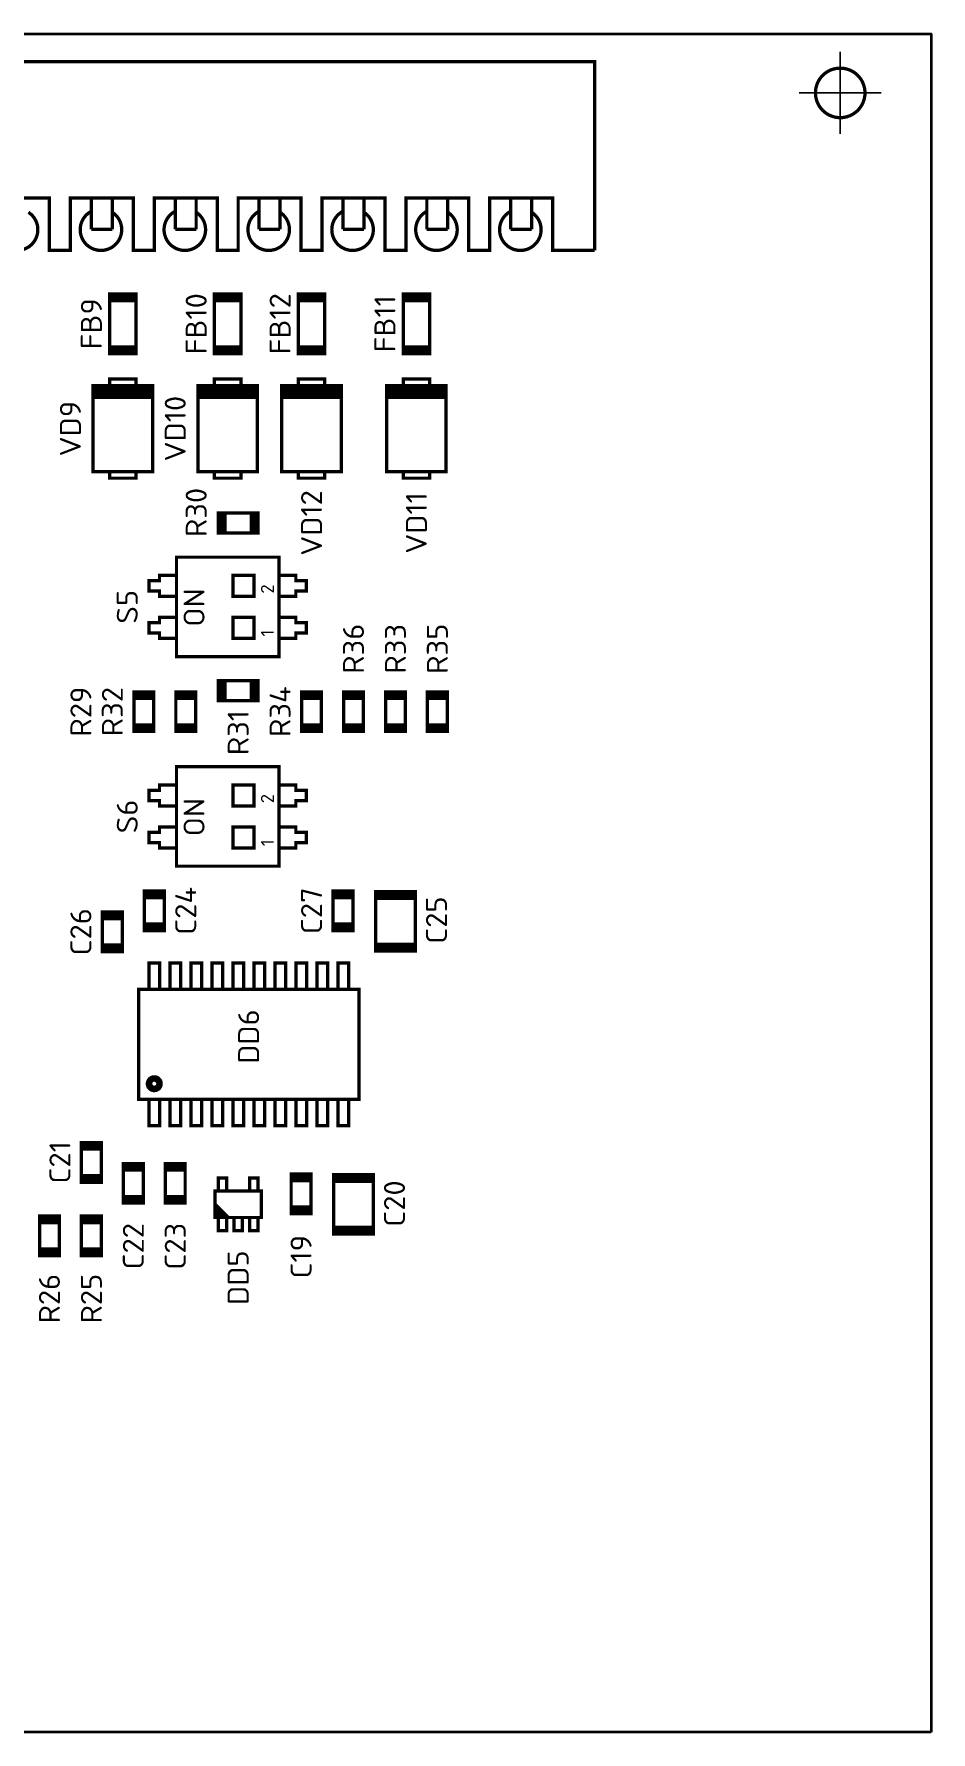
# Model space of a CAD drawing. Header units: millimetres. Extents: x 75 to 314, y 253 to 631.
# Drawn here: x 260.1 to 314.5, y 260.4 to 363.2 of the extents above; entities that cross this region are included whole.
import ezdxf
from ezdxf.enums import TextEntityAlignment as Align

# ---------------------------------------------------------------- set-up
doc = ezdxf.new("R2010")
doc.units = ezdxf.units.MM
doc.layers.add('BOARD', color=173, linetype='Continuous', lineweight=35)
doc.layers.add('TOP', color=250, linetype='Continuous', lineweight=35)
doc.styles.get("Standard").update_dxf_attribs({"font": 'txt.shx'})

msp = doc.modelspace()

# ---------------------------------------------------------------- linework, layer by layer
at = {"layer": 'BOARD'}
msp.add_lwpolyline([(314.46, 260.38), (81.21, 260.38), (81.21, 363.25), (314.46, 363.25)], close=True, dxfattribs=at)
at = {"layer": 'TOP'}
for points, const_width in [([(308.96, 357.18), (308.96, 362.18)], 0.1), ([(208.996, 350.135), (208.996, 361.565), (294.086, 361.565), (294.086, 350.135)], 0.2), ([(306.46, 359.68), (311.46, 359.68)], 0.1), ([(294.086, 350.135), (291.546, 350.135), (291.546, 353.31), (287.736, 353.31), (287.736, 350.135), (286.466, 350.135), (286.466, 353.31), (282.656, 353.31), (282.656, 350.135), (281.386, 350.135), (281.386, 353.31), (277.576, 353.31), (277.576, 350.135), (276.306, 350.135), (276.306, 353.31), (272.496, 353.31), (272.496, 350.135), (271.226, 350.135), (271.226, 353.31), (267.416, 353.31), (267.416, 350.135), (266.146, 350.135), (266.146, 353.31), (262.336, 353.31), (262.336, 350.135), (261.066, 350.135), (261.066, 353.31), (257.256, 353.31)], 0.2), ([(263.603, 353.313), (263.603, 351.408)], 0.2), ([(264.873, 351.408), (264.873, 353.313)], 0.2), ([(268.683, 353.313), (268.683, 351.408)], 0.2), ([(269.953, 351.408), (269.953, 353.313)], 0.2), ([(273.763, 353.313), (273.763, 351.408)], 0.2), ([(275.033, 351.408), (275.033, 353.313)], 0.2), ([(278.843, 353.313), (278.843, 351.408)], 0.2), ([(280.113, 351.408), (280.113, 353.313)], 0.2), ([(283.923, 353.313), (283.923, 351.408)], 0.2), ([(285.193, 351.408), (285.193, 353.313)], 0.2), ([(289.003, 353.313), (289.003, 351.408)], 0.2), ([(290.273, 351.408), (290.273, 353.313)], 0.2), ([(263.603, 351.408), (264.873, 351.408)], 0.2), ([(268.683, 351.408), (269.953, 351.408)], 0.2), ([(273.763, 351.408), (275.033, 351.408)], 0.2), ([(278.843, 351.408), (280.113, 351.408)], 0.2), ([(283.923, 351.408), (285.193, 351.408)], 0.2), ([(289.003, 351.408), (290.273, 351.408)], 0.2), ([(266.311, 347.49), (264.711, 347.49), (264.711, 343.89), (266.311, 343.89), (266.311, 347.49)], 0.2), ([(264.711, 347.29), (266.311, 347.29)], 0.2), ([(264.711, 347.09), (266.311, 347.09)], 0.2), ([(272.661, 347.49), (271.061, 347.49), (271.061, 343.89), (272.661, 343.89), (272.661, 347.49)], 0.2), ([(271.061, 347.29), (272.661, 347.29)], 0.2), ([(271.061, 347.09), (272.661, 347.09)], 0.2), ([(277.741, 347.49), (276.141, 347.49), (276.141, 343.89), (277.741, 343.89), (277.741, 347.49)], 0.2), ([(276.141, 347.29), (277.741, 347.29)], 0.2), ([(276.141, 347.09), (277.741, 347.09)], 0.2), ([(284.091, 347.49), (282.491, 347.49), (282.491, 343.89), (284.091, 343.89), (284.091, 347.49)], 0.2), ([(282.491, 347.29), (284.091, 347.29)], 0.2), ([(282.491, 347.09), (284.091, 347.09)], 0.2), ([(264.711, 344.29), (266.311, 344.29)], 0.2), ([(264.711, 344.09), (266.311, 344.09)], 0.2), ([(271.061, 344.29), (272.661, 344.29)], 0.2), ([(271.061, 344.09), (272.661, 344.09)], 0.2), ([(276.141, 344.29), (277.741, 344.29)], 0.2), ([(276.141, 344.09), (277.741, 344.09)], 0.2), ([(282.491, 344.29), (284.091, 344.29)], 0.2), ([(282.491, 344.09), (284.091, 344.09)], 0.2), ([(263.709, 341.94), (267.313, 341.94), (267.313, 336.74), (263.709, 336.74), (263.709, 341.94)], 0.2), ([(263.709, 341.84), (267.313, 341.84)], 0.2), ([(263.709, 341.74), (267.313, 341.74)], 0.2), ([(263.709, 341.64), (267.313, 341.64)], 0.2), ([(263.709, 341.54), (267.313, 341.54)], 0.2), ([(263.709, 341.44), (267.313, 341.44)], 0.2), ([(266.311, 341.94), (266.311, 342.34), (264.711, 342.34), (264.711, 341.74)], 0.2), ([(270.059, 341.94), (273.663, 341.94), (273.663, 336.74), (270.059, 336.74), (270.059, 341.94)], 0.2), ([(270.059, 341.84), (273.663, 341.84)], 0.2), ([(270.059, 341.74), (273.663, 341.74)], 0.2), ([(270.059, 341.64), (273.663, 341.64)], 0.2), ([(270.059, 341.54), (273.663, 341.54)], 0.2), ([(270.059, 341.44), (273.663, 341.44)], 0.2), ([(272.661, 341.94), (272.661, 342.34), (271.061, 342.34), (271.061, 341.74)], 0.2), ([(275.139, 341.94), (278.743, 341.94), (278.743, 336.74), (275.139, 336.74), (275.139, 341.94)], 0.2), ([(275.139, 341.84), (278.743, 341.84)], 0.2), ([(275.139, 341.74), (278.743, 341.74)], 0.2), ([(275.139, 341.64), (278.743, 341.64)], 0.2), ([(275.139, 341.54), (278.743, 341.54)], 0.2), ([(275.139, 341.44), (278.743, 341.44)], 0.2), ([(277.741, 341.94), (277.741, 342.34), (276.141, 342.34), (276.141, 341.74)], 0.2), ([(281.489, 341.94), (285.093, 341.94), (285.093, 336.74), (281.489, 336.74), (281.489, 341.94)], 0.2), ([(281.489, 341.84), (285.093, 341.84)], 0.2), ([(281.489, 341.74), (285.093, 341.74)], 0.2), ([(281.489, 341.64), (285.093, 341.64)], 0.2), ([(281.489, 341.54), (285.093, 341.54)], 0.2), ([(281.489, 341.44), (285.093, 341.44)], 0.2), ([(284.091, 341.94), (284.091, 342.34), (282.491, 342.34), (282.491, 341.74)], 0.2), ([(263.709, 341.34), (267.313, 341.34)], 0.2), ([(263.709, 341.24), (267.313, 341.24)], 0.2), ([(270.059, 341.34), (273.663, 341.34)], 0.2), ([(270.059, 341.24), (273.663, 341.24)], 0.2), ([(275.139, 341.34), (278.743, 341.34)], 0.2), ([(275.139, 341.24), (278.743, 341.24)], 0.2), ([(281.489, 341.34), (285.093, 341.34)], 0.2), ([(281.489, 341.24), (285.093, 341.24)], 0.2), ([(266.311, 336.74), (266.311, 336.34), (264.711, 336.34), (264.711, 336.74)], 0.2), ([(272.661, 336.74), (272.661, 336.34), (271.061, 336.34), (271.061, 336.74)], 0.2), ([(277.741, 336.74), (277.741, 336.34), (276.141, 336.34), (276.141, 336.74)], 0.2), ([(284.091, 336.74), (284.091, 336.34), (282.491, 336.34), (282.491, 336.74)], 0.2), ([(273.696, 333.025), (273.696, 334.225), (271.296, 334.225), (271.296, 333.025), (273.696, 333.025)], 0.2), ([(271.496, 334.225), (271.496, 333.025)], 0.2), ([(271.696, 334.225), (271.696, 333.025)], 0.2), ([(273.296, 334.225), (273.296, 333.025)], 0.2), ([(273.496, 334.225), (273.496, 333.025)], 0.2), ([(274.961, 331.555), (274.961, 325.535), (268.761, 325.535), (268.761, 331.555), (274.961, 331.555)], 0.2), ([(268.686, 329.18), (267.733, 329.18), (267.733, 329.497), (267.099, 329.497), (267.099, 330.133), (267.733, 330.133), (267.733, 330.45), (268.686, 330.45)], 0.2), ([(273.449, 329.18), (273.449, 330.45), (272.179, 330.45), (272.179, 329.18), (273.449, 329.18)], 0.2), ([(275.036, 330.45), (275.989, 330.45), (275.989, 330.133), (276.623, 330.133), (276.623, 329.497), (275.989, 329.497), (275.989, 329.18), (275.036, 329.18)], 0.2), ([(268.686, 326.64), (267.733, 326.64), (267.733, 326.957), (267.099, 326.957), (267.099, 327.593), (267.733, 327.593), (267.733, 327.91), (268.686, 327.91)], 0.2), ([(273.449, 326.64), (273.449, 327.91), (272.179, 327.91), (272.179, 326.64), (273.449, 326.64)], 0.2), ([(275.036, 327.91), (275.989, 327.91), (275.989, 327.593), (276.623, 327.593), (276.623, 326.957), (275.989, 326.957), (275.989, 326.64), (275.036, 326.64)], 0.2), ([(273.696, 322.865), (273.696, 324.065), (271.296, 324.065), (271.296, 322.865), (273.696, 322.865)], 0.2), ([(271.496, 324.065), (271.496, 322.865)], 0.2), ([(271.696, 324.065), (271.696, 322.865)], 0.2), ([(273.296, 324.065), (273.296, 322.865)], 0.2), ([(273.496, 324.065), (273.496, 322.865)], 0.2), ([(267.381, 323.395), (266.181, 323.395), (266.181, 320.995), (267.381, 320.995), (267.381, 323.395)], 0.2), ([(266.181, 323.195), (267.381, 323.195)], 0.2), ([(266.181, 322.995), (267.381, 322.995)], 0.2), ([(269.921, 323.395), (268.721, 323.395), (268.721, 320.995), (269.921, 320.995), (269.921, 323.395)], 0.2), ([(268.721, 323.195), (269.921, 323.195)], 0.2), ([(268.721, 322.995), (269.921, 322.995)], 0.2), ([(277.541, 323.395), (276.341, 323.395), (276.341, 320.995), (277.541, 320.995), (277.541, 323.395)], 0.2), ([(276.341, 323.195), (277.541, 323.195)], 0.2), ([(276.341, 322.995), (277.541, 322.995)], 0.2), ([(280.081, 323.395), (278.881, 323.395), (278.881, 320.995), (280.081, 320.995), (280.081, 323.395)], 0.2), ([(278.881, 323.195), (280.081, 323.195)], 0.2), ([(278.881, 322.995), (280.081, 322.995)], 0.2), ([(282.621, 323.395), (281.421, 323.395), (281.421, 320.995), (282.621, 320.995), (282.621, 323.395)], 0.2), ([(281.421, 323.195), (282.621, 323.195)], 0.2), ([(281.421, 322.995), (282.621, 322.995)], 0.2), ([(285.161, 323.395), (283.961, 323.395), (283.961, 320.995), (285.161, 320.995), (285.161, 323.395)], 0.2), ([(283.961, 323.195), (285.161, 323.195)], 0.2), ([(283.961, 322.995), (285.161, 322.995)], 0.2), ([(266.181, 321.395), (267.381, 321.395)], 0.2), ([(266.181, 321.195), (267.381, 321.195)], 0.2), ([(268.721, 321.395), (269.921, 321.395)], 0.2), ([(268.721, 321.195), (269.921, 321.195)], 0.2), ([(276.341, 321.395), (277.541, 321.395)], 0.2), ([(276.341, 321.195), (277.541, 321.195)], 0.2), ([(278.881, 321.395), (280.081, 321.395)], 0.2), ([(278.881, 321.195), (280.081, 321.195)], 0.2), ([(281.421, 321.395), (282.621, 321.395)], 0.2), ([(281.421, 321.195), (282.621, 321.195)], 0.2), ([(283.961, 321.395), (285.161, 321.395)], 0.2), ([(283.961, 321.195), (285.161, 321.195)], 0.2), ([(274.961, 318.855), (274.961, 312.835), (268.761, 312.835), (268.761, 318.855), (274.961, 318.855)], 0.2), ([(268.686, 316.48), (267.733, 316.48), (267.733, 316.797), (267.099, 316.797), (267.099, 317.433), (267.733, 317.433), (267.733, 317.75), (268.686, 317.75)], 0.2), ([(273.449, 316.48), (273.449, 317.75), (272.179, 317.75), (272.179, 316.48), (273.449, 316.48)], 0.2), ([(275.036, 317.75), (275.989, 317.75), (275.989, 317.433), (276.623, 317.433), (276.623, 316.797), (275.989, 316.797), (275.989, 316.48), (275.036, 316.48)], 0.2), ([(268.686, 313.94), (267.733, 313.94), (267.733, 314.257), (267.099, 314.257), (267.099, 314.893), (267.733, 314.893), (267.733, 315.21), (268.686, 315.21)], 0.2), ([(273.449, 313.94), (273.449, 315.21), (272.179, 315.21), (272.179, 313.94), (273.449, 313.94)], 0.2), ([(275.036, 315.21), (275.989, 315.21), (275.989, 314.893), (276.623, 314.893), (276.623, 314.257), (275.989, 314.257), (275.989, 313.94), (275.036, 313.94)], 0.2), ([(266.816, 311.33), (268.016, 311.33), (268.016, 308.93), (266.816, 308.93), (266.816, 311.33)], 0.2), ([(268.016, 311.13), (266.816, 311.13)], 0.2), ([(266.816, 310.93), (268.016, 310.93)], 0.2), ([(278.246, 311.33), (279.446, 311.33), (279.446, 308.93), (278.246, 308.93), (278.246, 311.33)], 0.2), ([(279.446, 311.13), (278.246, 311.13)], 0.2), ([(278.246, 310.93), (279.446, 310.93)], 0.2), ([(280.821, 307.695), (283.221, 307.695), (283.221, 311.295), (280.821, 311.295), (280.821, 307.695)], 0.2), ([(283.221, 311.095), (280.821, 311.095)], 0.2), ([(283.221, 310.895), (280.821, 310.895)], 0.2), ([(264.276, 310.06), (265.476, 310.06), (265.476, 307.66), (264.276, 307.66), (264.276, 310.06)], 0.2), ([(265.476, 309.86), (264.276, 309.86)], 0.2), ([(264.276, 309.66), (265.476, 309.66)], 0.2), ([(268.016, 309.33), (266.816, 309.33)], 0.2), ([(268.016, 309.13), (266.816, 309.13)], 0.2), ([(279.446, 309.33), (278.246, 309.33)], 0.2), ([(279.446, 309.13), (278.246, 309.13)], 0.2), ([(265.476, 308.06), (264.276, 308.06)], 0.2), ([(265.476, 307.86), (264.276, 307.86)], 0.2), ([(283.221, 307.895), (280.821, 307.895), (280.821, 308.095), (283.221, 308.095)], 0.2), ([(267.098, 305.38), (267.098, 306.97), (267.734, 306.97), (267.734, 305.38)], 0.2), ([(268.37, 305.38), (268.37, 306.97), (269.006, 306.97), (269.006, 305.38)], 0.2), ([(269.642, 305.38), (269.642, 306.97), (270.278, 306.97), (270.278, 305.38)], 0.2), ([(270.914, 305.38), (270.914, 306.97), (271.55, 306.97), (271.55, 305.38)], 0.2), ([(272.186, 305.38), (272.186, 306.97), (272.822, 306.97), (272.822, 305.38)], 0.2), ([(273.458, 305.38), (273.458, 306.97), (274.094, 306.97), (274.094, 305.38)], 0.2), ([(274.73, 305.38), (274.73, 306.97), (275.366, 306.97), (275.366, 305.38)], 0.2), ([(276.002, 305.38), (276.002, 306.97), (276.638, 306.97), (276.638, 305.38)], 0.2), ([(277.274, 305.38), (277.274, 306.97), (277.91, 306.97), (277.91, 305.38)], 0.2), ([(278.546, 305.38), (278.546, 306.97), (279.182, 306.97), (279.182, 305.38)], 0.2), ([(266.462, 305.38), (279.818, 305.38), (279.818, 298.702), (266.462, 298.702), (266.462, 305.38)], 0.2), ([(267.734, 298.702), (267.734, 297.112), (267.098, 297.112), (267.098, 298.702)], 0.2), ([(269.006, 298.702), (269.006, 297.112), (268.37, 297.112), (268.37, 298.702)], 0.2), ([(270.278, 298.702), (270.278, 297.112), (269.642, 297.112), (269.642, 298.702)], 0.2), ([(271.55, 298.702), (271.55, 297.112), (270.914, 297.112), (270.914, 298.702)], 0.2), ([(272.822, 298.702), (272.822, 297.112), (272.186, 297.112), (272.186, 298.702)], 0.2), ([(274.094, 298.702), (274.094, 297.112), (273.458, 297.112), (273.458, 298.702)], 0.2), ([(275.366, 298.702), (275.366, 297.112), (274.73, 297.112), (274.73, 298.702)], 0.2), ([(276.638, 298.702), (276.638, 297.112), (276.002, 297.112), (276.002, 298.702)], 0.2), ([(277.91, 298.702), (277.91, 297.112), (277.274, 297.112), (277.274, 298.702)], 0.2), ([(279.182, 298.702), (279.182, 297.112), (278.546, 297.112), (278.546, 298.702)], 0.2), ([(264.206, 293.69), (263.006, 293.69), (263.006, 296.09), (264.206, 296.09), (264.206, 293.69)], 0.2), ([(263.006, 295.89), (264.206, 295.89)], 0.2), ([(263.006, 295.69), (264.206, 295.69)], 0.2), ([(265.546, 294.82), (266.746, 294.82), (266.746, 292.42), (265.546, 292.42), (265.546, 294.82)], 0.2), ([(266.746, 294.62), (265.546, 294.62)], 0.2), ([(265.546, 294.42), (266.746, 294.42)], 0.2), ([(268.086, 294.82), (269.286, 294.82), (269.286, 292.42), (268.086, 292.42), (268.086, 294.82)], 0.2), ([(269.286, 294.62), (268.086, 294.62)], 0.2), ([(268.086, 294.42), (269.286, 294.42)], 0.2), ([(275.706, 294.185), (276.906, 294.185), (276.906, 291.785), (275.706, 291.785), (275.706, 294.185)], 0.2), ([(278.281, 290.55), (280.681, 290.55), (280.681, 294.15), (278.281, 294.15), (278.281, 290.55)], 0.2), ([(264.206, 294.09), (263.006, 294.09)], 0.2), ([(263.006, 293.89), (264.206, 293.89)], 0.2), ([(271.096, 293.15), (273.896, 293.15), (273.896, 291.55), (271.096, 291.55), (271.096, 293.15)], 0.2), ([(271.296, 293.15), (271.296, 293.95), (271.796, 293.95), (271.796, 293.15)], 0.2), ([(273.201, 293.15), (273.201, 293.95), (273.701, 293.95), (273.701, 293.15)], 0.2), ([(276.906, 293.985), (275.706, 293.985)], 0.2), ([(275.706, 293.785), (276.906, 293.785)], 0.2), ([(280.681, 293.95), (278.281, 293.95)], 0.2), ([(280.681, 293.75), (278.281, 293.75)], 0.2), ([(266.746, 292.82), (265.546, 292.82)], 0.2), ([(266.746, 292.62), (265.546, 292.62)], 0.2), ([(269.286, 292.82), (268.086, 292.82)], 0.2), ([(269.286, 292.62), (268.086, 292.62)], 0.2), ([(271.096, 292.35), (271.896, 291.55)], 0.2), ([(271.096, 292.15), (271.696, 291.55)], 0.2), ([(276.906, 292.185), (275.706, 292.185)], 0.2), ([(261.666, 291.645), (260.466, 291.645), (260.466, 289.245), (261.666, 289.245), (261.666, 291.645)], 0.2), ([(260.466, 291.445), (261.666, 291.445)], 0.2), ([(260.466, 291.245), (261.666, 291.245)], 0.2), ([(264.206, 291.645), (263.006, 291.645), (263.006, 289.245), (264.206, 289.245), (264.206, 291.645)], 0.2), ([(263.006, 291.445), (264.206, 291.445)], 0.2), ([(263.006, 291.245), (264.206, 291.245)], 0.2), ([(271.096, 291.95), (271.496, 291.55)], 0.2), ([(271.096, 291.75), (271.296, 291.55), (271.296, 290.75), (271.796, 290.75), (271.796, 291.55)], 0.2), ([(272.248, 291.55), (272.248, 290.75), (272.748, 290.75), (272.748, 291.55)], 0.2), ([(273.201, 291.55), (273.201, 290.75), (273.701, 290.75), (273.701, 291.55)], 0.2), ([(276.906, 291.985), (275.706, 291.985)], 0.2), ([(280.681, 290.75), (278.281, 290.75), (278.281, 290.95), (280.681, 290.95)], 0.2), ([(260.466, 289.645), (261.666, 289.645)], 0.2), ([(260.466, 289.445), (261.666, 289.445)], 0.2), ([(263.006, 289.645), (264.206, 289.645)], 0.2), ([(263.006, 289.445), (264.206, 289.445)], 0.2)]:
    msp.add_lwpolyline(points, dxfattribs=dict(at, const_width=const_width))
for points, const_width in [([(308.96, 361.18, 1), (308.96, 358.18, 1), (308.96, 361.18)], 0.2), ([(258.514, 352.503, 3.654339), (259.793, 352.447)], 0.2), ([(263.594, 352.503, 3.654339), (264.873, 352.447)], 0.2), ([(268.674, 352.503, 3.654339), (269.953, 352.447)], 0.2), ([(273.754, 352.503, 3.654339), (275.033, 352.447)], 0.2), ([(278.834, 352.503, 3.654339), (280.113, 352.447)], 0.2), ([(283.914, 352.503, 3.654339), (285.193, 352.447)], 0.2), ([(288.994, 352.503, 3.654339), (290.273, 352.447)], 0.2), ([(267.416, 299.974, 1), (267.416, 299.338, 1), (267.416, 299.974)], 0.4)]:
    msp.add_lwpolyline(points, format="xyb", dxfattribs=dict(at, const_width=const_width))

# ---------------------------------------------------------------- texts
at = {"layer": 'TOP', "width": 1.019685}
for s, p in [('FB9', (264.241, 345.69)), ('FB10', (270.591, 345.69)), ('FB12', (275.671, 345.69)), ('FB11', (282.021, 345.69)), ('VD9', (262.971, 339.34)), ('VD10', (269.321, 339.34)), ('R30', (270.591, 334.26)), ('VD12', (277.576, 333.625)), ('VD11', (283.926, 333.625)), ('S5', (266.415, 328.545)), ('R36', (280.116, 326.005)), ('R33', (282.656, 326.005)), ('R35', (285.196, 326.005)), ('R29', (263.606, 322.195)), ('R32', (265.511, 322.195)), ('R34', (275.671, 322.195)), ('R31', (273.131, 320.925)), ('S6', (266.415, 315.845)), ('C24', (269.956, 310.13)), ('C27', (277.576, 310.13)), ('C25', (285.142, 309.568)), ('C26', (263.606, 308.86)), ('DD6', (273.766, 302.51)), ('C21', (262.336, 294.89)), ('C20', (282.598, 292.396)), ('C22', (266.781, 289.81)), ('C23', (269.321, 289.81)), ('C19', (276.941, 289.175)), ('DD5', (273.131, 287.905)), ('R26', (261.701, 286.635)), ('R25', (264.241, 286.635))]:
    msp.add_text(s, height=1.27, rotation=90, dxfattribs=at).set_placement(p, align=Align.CENTER)
for p in [(270.461, 327.345), (270.461, 314.645)]:
    msp.add_text('ON', height=1.27, rotation=90, dxfattribs=at).set_placement(p)
at = {"layer": 'TOP'}
for s, p in [('2', (274.661, 329.345)), ('1', (274.661, 326.745)), ('2', (274.661, 316.645)), ('1', (274.661, 314.045))]:
    msp.add_text(s, height=0.787, rotation=90, dxfattribs=at).set_placement(p)

doc.saveas('drawing.dxf')
